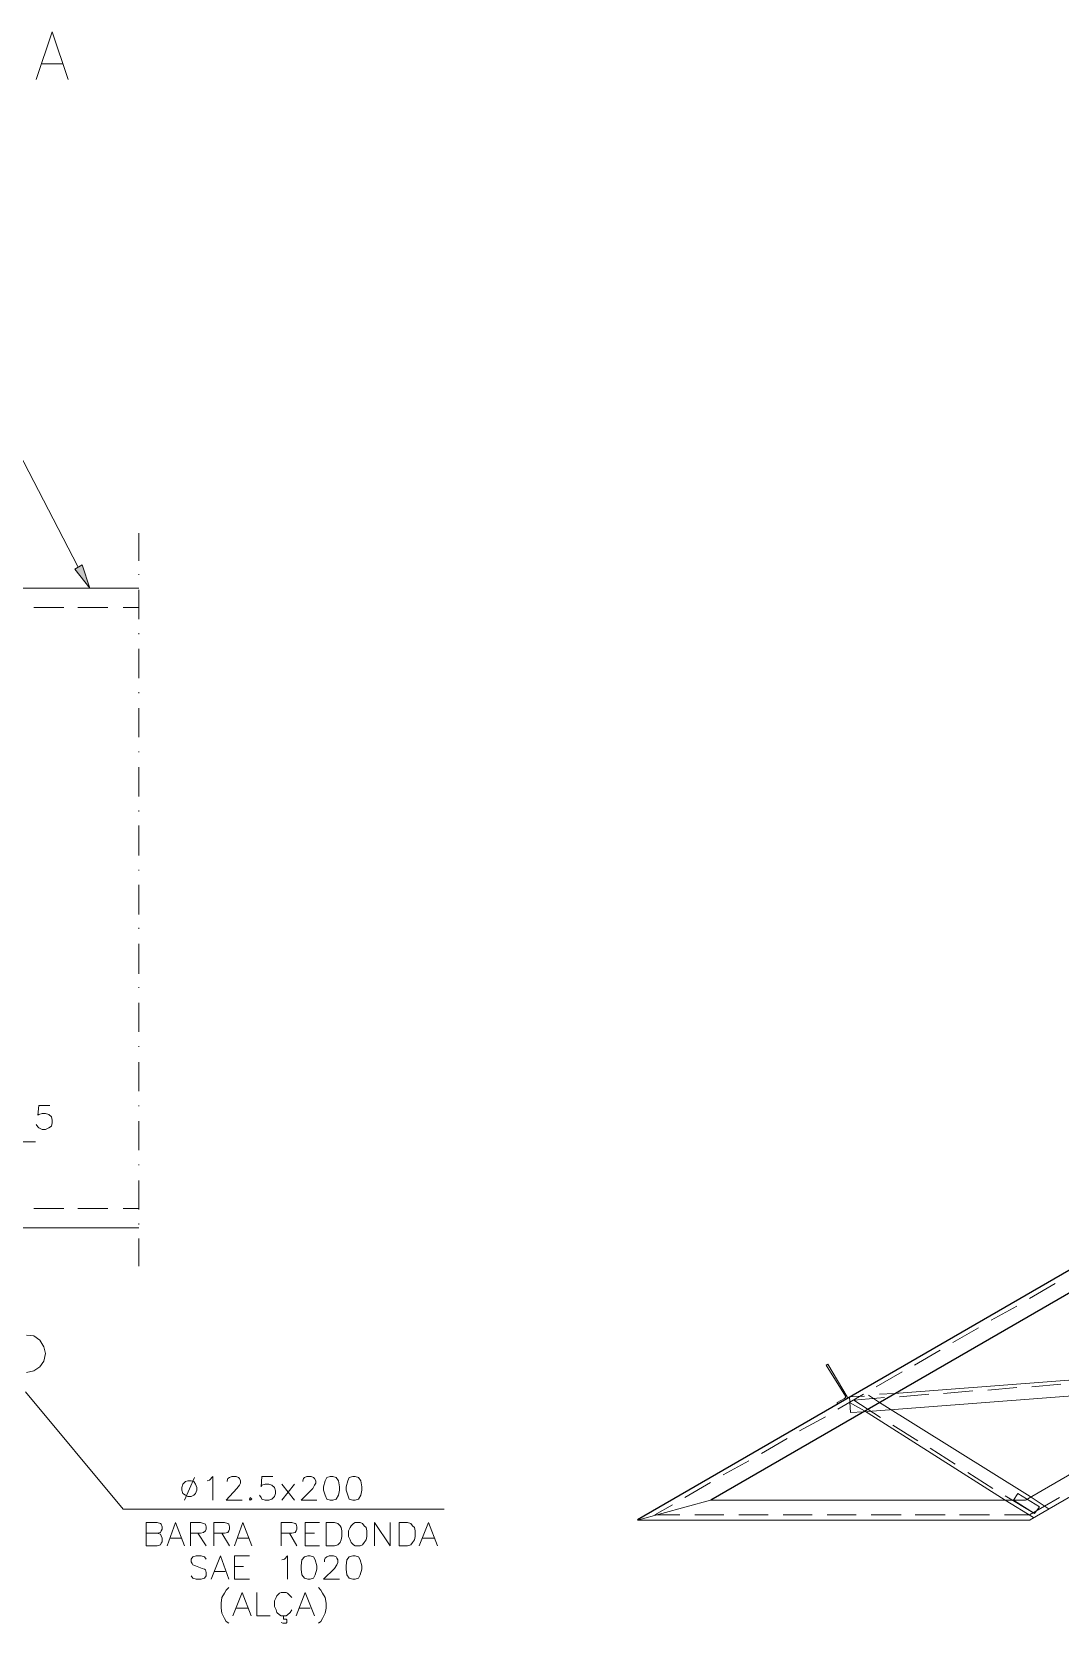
# Model space of a CAD drawing. Header units: millimetres. Extents: x 8 to 1677, y 56 to 1181.
# Drawn here: x 988.6 to 1093.2, y 326.8 to 488.6 of the extents above; entities that cross this region are included whole.
import ezdxf

# ---------------------------------------------------------------- set-up
doc = ezdxf.new("R2010")
doc.units = ezdxf.units.MM
doc.header["$MEASUREMENT"] = 0
doc.layers.get('0').update_dxf_attribs({"linetype": 'CONTINUOUS'})

msp = doc.modelspace()

# ---------------------------------------------------------------- hatches: boundary and pattern name
at = {"true_color": 0x000007}
msp.add_hatch(color=7, dxfattribs=at).paths.add_polyline_path([(993.71, 434.42), (994.47, 432.05), (992.95, 433.99)])

# ---------------------------------------------------------------- linework, layer by layer
at = {"color": 7, "linetype": 'Continuous', "lineweight": 9, "true_color": 0x000007}
for points in [[(989.04, 483.8), (990.66, 488.63), (992.29, 483.8)], [(991.76, 485.39), (989.64, 485.39), (989.64, 485.39)]]:
    msp.add_lwpolyline(points, dxfattribs=at)
at = {"color": 9, "linetype": 'Continuous', "lineweight": -2, "true_color": 0xbababa}
for points in [[(1313.71, 487.18), (1057.65, 339.32), (1057.65, 339.32)], [(1279.44, 469.75), (1050.21, 337.3), (1050.21, 337.3)]]:
    msp.add_lwpolyline(points, dxfattribs=at)
at = {"color": 9, "linetype": 'Continuous', "lineweight": 9, "true_color": 0xbababa}
for points in [[(1089.67, 339.32), (1110.57, 351.42), (1110.64, 351.52), (1114.31, 353.54), (1117.59, 355.49), (1129.69, 362.44), (1141.63, 369.32), (1141.83, 369.49), (1146.07, 371.93), (1150.53, 374.48), (1176.53, 389.53), (1184.41, 394.03), (1194.66, 399.95), (1219.57, 414.37), (1244.21, 428.6), (1253.84, 434.19), (1263.86, 439.94), (1300.25, 460.95), (1321.68, 473.29)], [(1090.16, 337.3), (1116.23, 352.38), (1150.86, 372.36), (1185.53, 392.34), (1254.8, 432.4), (1324.13, 472.36)]]:
    msp.add_lwpolyline(points, dxfattribs=at)
at = {"color": 7, "linetype": 'Continuous', "lineweight": 5, "true_color": 0x000007}
for points in [[(993.28, 434.25), (981.25, 457.38), (981.25, 457.38)], [(960.84, 375.74), (988.96, 375.74), (988.96, 375.74)], [(987.95, 350.33), (997.86, 338.39), (997.86, 338.39)], [(997.86, 338.39), (1030.54, 338.39), (1030.54, 338.39)]]:
    msp.add_lwpolyline(points, dxfattribs=at)
at = {"color": 7, "linetype": 'Continuous', "lineweight": 20, "true_color": 0x000007}
for points in [[(999.46, 437.64), (999.46, 434.85), (999.46, 434.85)], [(999.46, 433.41), (999.46, 433.49), (999.46, 433.49)], [(999.46, 432.05), (929.68, 432.05), (929.68, 432.05)], [(999.46, 431.87), (999.46, 428.91), (999.46, 428.91)], [(991.84, 430.1), (988.8, 430.1), (988.8, 430.1)], [(996.32, 430.1), (993.28, 430.1), (993.28, 430.1)], [(999.46, 430.1), (997.86, 430.1), (997.86, 430.1)], [(999.46, 427.39), (999.46, 427.47), (999.46, 427.47)], [(999.46, 425.87), (999.46, 422.91), (999.46, 422.91)], [(999.46, 421.39), (999.46, 421.47), (999.46, 421.47)], [(999.46, 419.85), (999.46, 416.89), (999.46, 416.89)], [(999.46, 415.37), (999.46, 415.45), (999.46, 415.45)], [(999.46, 413.84), (999.46, 410.88), (999.46, 410.88)], [(999.46, 409.36), (999.46, 409.44), (999.46, 409.44)], [(999.46, 407.92), (999.46, 404.86), (999.46, 404.86)], [(999.46, 403.34), (999.46, 403.42), (999.46, 403.42)], [(999.46, 401.9), (999.46, 398.86), (999.46, 398.86)], [(999.46, 397.42), (999.46, 397.5), (999.46, 397.5)], [(999.46, 395.88), (999.46, 392.84), (999.46, 392.84)], [(999.46, 391.4), (999.46, 391.48), (999.46, 391.48)], [(999.46, 389.88), (999.46, 386.92), (999.46, 386.92)], [(999.46, 385.4), (999.46, 385.48), (999.46, 385.48)], [(999.46, 383.86), (999.46, 380.9), (999.46, 380.9)], [(989.04, 377.51), (989.21, 377.26), (989.31, 377.18), (989.64, 377.01), (989.97, 377.01), (990.32, 377.18), (990.57, 377.34), (990.65, 377.69), (990.65, 377.94), (990.57, 378.28), (990.32, 378.53), (989.97, 378.62), (989.64, 378.62), (989.31, 378.53), (989.21, 378.45), (989.31, 379.46), (990.4, 379.46)], [(999.46, 379.38), (999.46, 379.46), (999.46, 379.46)], [(999.46, 377.85), (999.46, 374.89), (999.46, 374.89)], [(999.46, 373.37), (999.46, 373.46), (999.46, 373.46)], [(999.46, 371.83), (999.46, 368.87), (999.46, 368.87)], [(991.84, 368.96), (988.8, 368.96), (988.8, 368.96)], [(996.32, 368.96), (993.28, 368.96), (993.28, 368.96)], [(999.46, 368.96), (997.86, 368.96), (997.86, 368.96)], [(999.46, 367.35), (999.46, 367.43), (999.46, 367.43)], [(999.46, 367.02), (854.83, 367.02), (854.83, 367.02)], [(999.46, 365.91), (999.46, 363.12), (999.46, 363.12)], [(988.04, 352.28), (988.8, 352.45), (989.39, 352.88), (989.8, 353.46), (989.97, 354.22), (989.8, 354.9), (989.39, 355.58), (988.8, 356.01), (988.04, 356.09)], [(1004.13, 339.32), (1005.14, 341.62), (1005.14, 341.62)], [(1007.01, 339.32), (1007.01, 341.7), (1006.66, 341.35), (1006.41, 341.27)], [(1008.44, 341.19), (1008.44, 341.27), (1008.53, 341.52), (1008.69, 341.62), (1008.94, 341.7), (1009.37, 341.7), (1009.62, 341.62), (1009.7, 341.52), (1009.8, 341.27), (1009.8, 341.02), (1009.7, 340.84), (1009.45, 340.51), (1008.36, 339.32), (1009.97, 339.32)], [(1011.74, 339.83), (1011.92, 339.58), (1012, 339.4), (1012.33, 339.32), (1012.68, 339.32), (1013.01, 339.4), (1013.26, 339.67), (1013.36, 340), (1013.36, 340.26), (1013.26, 340.59), (1013.01, 340.84), (1012.68, 340.94), (1012.33, 340.94), (1012, 340.84), (1011.92, 340.67), (1012, 341.7), (1013.09, 341.7)], [(1016.15, 341.19), (1016.15, 341.27), (1016.23, 341.52), (1016.32, 341.62), (1016.57, 341.7), (1017, 341.7), (1017.24, 341.62), (1017.33, 341.52), (1017.49, 341.27), (1017.49, 341.02), (1017.33, 340.84), (1017.16, 340.51), (1015.97, 339.32), (1017.59, 339.32)], [(1014.03, 339.32), (1015.29, 340.94), (1015.29, 340.94)], [(1014.03, 340.94), (1015.29, 339.32), (1015.29, 339.32)], [(1000.22, 334.67), (1000.22, 337.04), (1001.33, 337.04), (1001.66, 336.95), (1001.75, 336.87), (1001.83, 336.61), (1001.83, 336.36), (1001.75, 336.19), (1001.66, 336.03), (1001.33, 335.94)], [(1002.34, 334.67), (1003.19, 337.04), (1004.13, 334.67)], [(1004.71, 334.67), (1004.71, 337.04), (1005.73, 337.04), (1006.06, 336.95), (1006.24, 336.87), (1006.33, 336.61), (1006.33, 336.36), (1006.24, 336.19), (1006.06, 336.03), (1005.73, 335.94), (1004.71, 335.94)], [(1007.09, 334.67), (1007.09, 337.04), (1008.18, 337.04), (1008.53, 336.95), (1008.61, 336.87), (1008.69, 336.61), (1008.69, 336.36), (1008.61, 336.19), (1008.53, 336.03), (1008.18, 335.94), (1007.09, 335.94)], [(1009.21, 334.67), (1010.05, 337.04), (1010.98, 334.67)], [(1013.94, 334.67), (1013.94, 337.04), (1015.04, 337.04), (1015.37, 336.95), (1015.47, 336.87), (1015.56, 336.61), (1015.56, 336.36), (1015.47, 336.19), (1015.37, 336.03), (1015.04, 335.94), (1013.94, 335.94)], [(1016.4, 334.67), (1016.4, 337.04), (1017.84, 337.04)], [(1023.43, 334.67), (1023.43, 337.04), (1025.03, 334.67), (1025.03, 337.04)], [(1027.99, 334.67), (1028.94, 337.04), (1029.86, 334.67)], [(1000.22, 335.94), (1001.33, 335.94), (1001.66, 335.84), (1001.75, 335.68), (1001.83, 335.43), (1001.83, 335.08), (1001.75, 334.92), (1001.66, 334.75), (1001.33, 334.67), (1000.22, 334.67)], [(1003.78, 335.43), (1002.67, 335.43), (1002.67, 335.43)], [(1005.47, 335.94), (1006.33, 334.67), (1006.33, 334.67)], [(1007.93, 335.94), (1008.69, 334.67), (1008.69, 334.67)], [(1010.64, 335.43), (1009.54, 335.43), (1009.54, 335.43)], [(1014.8, 335.94), (1015.56, 334.67), (1015.56, 334.67)], [(1017.33, 335.94), (1016.4, 335.94), (1016.4, 335.94)], [(1029.53, 335.43), (1028.34, 335.43), (1028.34, 335.43)], [(1004.79, 331.61), (1004.97, 331.36), (1005.3, 331.28), (1005.81, 331.28), (1006.15, 331.36), (1006.33, 331.61), (1006.33, 331.96), (1006.24, 332.21), (1006.15, 332.29), (1005.9, 332.37), (1005.22, 332.64), (1004.97, 332.72), (1004.89, 332.88), (1004.79, 333.05), (1004.79, 333.31), (1004.97, 333.56), (1005.3, 333.65), (1005.81, 333.65), (1006.15, 333.56), (1006.33, 333.31)], [(1006.82, 331.28), (1007.77, 333.65), (1008.61, 331.28)], [(1009.21, 331.28), (1009.21, 333.65), (1010.73, 333.65)], [(1014.61, 331.28), (1014.61, 333.65), (1014.28, 333.31), (1014.03, 333.23)], [(1016.4, 334.67), (1017.84, 334.67), (1017.84, 334.67)], [(1018.35, 333.05), (1018.35, 333.23), (1018.43, 333.4), (1018.6, 333.56), (1018.85, 333.65), (1019.28, 333.65), (1019.53, 333.56), (1019.61, 333.4), (1019.71, 333.23), (1019.71, 332.97), (1019.61, 332.72), (1019.36, 332.37), (1018.27, 331.28), (1019.87, 331.28)], [(1008.26, 332.04), (1007.17, 332.04), (1007.17, 332.04)], [(1010.13, 332.55), (1009.21, 332.55), (1009.21, 332.55)], [(1008.61, 326.8), (1008.36, 326.96), (1008.18, 327.29), (1007.93, 327.81), (1007.85, 328.32), (1007.85, 328.82), (1007.93, 329.41), (1008.18, 329.84), (1008.36, 330.17), (1008.61, 330.44)], [(1009.21, 331.28), (1010.73, 331.28), (1010.73, 331.28)], [(1017.76, 326.8), (1018, 326.96), (1018.17, 327.29), (1018.43, 327.81), (1018.52, 328.32), (1018.52, 328.82), (1018.43, 329.41), (1018.17, 329.84), (1018, 330.17), (1017.76, 330.44)], [(1009.02, 327.56), (1009.97, 329.92), (1010.89, 327.56)], [(1012.84, 327.56), (1011.49, 327.56), (1011.49, 329.92)], [(1015.04, 328.14), (1014.88, 327.89), (1014.61, 327.64), (1014.45, 327.56), (1013.94, 327.56), (1013.77, 327.64), (1013.52, 327.89), (1013.44, 328.14), (1013.26, 328.49), (1013.26, 329.08), (1013.44, 329.41), (1013.52, 329.59), (1013.77, 329.84), (1013.94, 329.92), (1014.45, 329.92), (1014.61, 329.84), (1014.88, 329.59), (1015.04, 329.41)], [(1015.47, 327.56), (1016.4, 329.92), (1017.33, 327.56)], [(1010.56, 328.32), (1009.37, 328.32), (1009.37, 328.32)], [(1013.94, 326.88), (1014.12, 326.8), (1014.45, 326.8), (1014.53, 326.88), (1014.53, 327.13), (1014.45, 327.21), (1014.2, 327.21), (1014.2, 327.56)], [(1016.91, 328.32), (1015.8, 328.32), (1015.8, 328.32)]]:
    msp.add_lwpolyline(points, dxfattribs=at)
at = {"color": 7, "linetype": 'Continuous', "lineweight": 5, "true_color": 0x000007}
msp.add_lwpolyline([(993.71, 434.42), (994.47, 432.05), (992.95, 433.99)], close=True, dxfattribs=at)
at = {"color": 9, "linetype": 'Continuous', "lineweight": 20, "true_color": 0xbababa}
for points in [[(1090.07, 359.81), (1092.7, 361.35), (1092.7, 361.35)], [(1086.18, 357.61), (1088.81, 359.05), (1088.81, 359.05)], [(1082.28, 355.33), (1084.91, 356.85), (1084.91, 356.85)], [(1078.39, 353.05), (1081, 354.57), (1081, 354.57)], [(1069.57, 353.13), (1069.41, 353.05), (1069.41, 353.05)], [(1069.41, 353.05), (1071.36, 349.9), (1071.36, 349.9)], [(1071.53, 349.82), (1069.57, 353.13), (1069.57, 353.13)], [(1113.19, 352.96), (1076.35, 350.17), (1076.35, 350.17)], [(1074.49, 350.85), (1077.12, 352.37), (1077.12, 352.37)], [(1070.52, 349.23), (1071.28, 349.66), (1071.28, 349.66)], [(1071.44, 349.57), (1070.52, 349.06), (1070.52, 349.06)], [(1070.6, 348.55), (1073.21, 350.09), (1073.21, 350.09)], [(1071.28, 349.66), (1071.36, 349.74), (1071.36, 349.82), (1071.36, 349.9)], [(1071.44, 349.57), (1071.53, 349.66), (1071.53, 349.74), (1071.53, 349.82)], [(1073.31, 349.9), (1071.77, 349.82), (1071.77, 349.82)], [(1071.77, 349.82), (1071.87, 348.22), (1071.87, 348.22)], [(1075.33, 349.74), (1072.2, 349.49), (1072.2, 349.49)], [(1109.98, 351.09), (1073.21, 348.3), (1073.21, 348.3)], [(1076.35, 350.17), (1074.83, 350.09), (1074.83, 350.09)], [(1079.83, 350.09), (1076.87, 349.82), (1076.87, 349.82)], [(1084.31, 350.42), (1081.35, 350.17), (1081.35, 350.17)], [(1088.81, 350.76), (1085.83, 350.5), (1085.83, 350.5)], [(1093.29, 351.09), (1090.33, 350.85), (1090.33, 350.85)], [(1070.52, 349.06), (1070.52, 349.23), (1070.52, 349.23)], [(1071.77, 349.23), (1073.31, 348.38), (1073.31, 348.38)], [(1072.2, 349.49), (1074.92, 347.7), (1074.92, 347.7)], [(1073.31, 348.38), (1087.62, 339.32), (1087.62, 339.32)], [(1074.83, 349.23), (1090.15, 339.67), (1090.15, 339.67)], [(1066.7, 346.35), (1069.33, 347.79), (1069.33, 347.79)], [(1076.19, 346.94), (1078.72, 345.34), (1078.72, 345.34)], [(1062.81, 344.06), (1065.42, 345.59), (1065.42, 345.59)], [(1058.91, 341.87), (1061.54, 343.3), (1061.54, 343.3)], [(1079.99, 344.58), (1082.54, 342.96), (1082.54, 342.96)], [(1083.8, 342.11), (1086.34, 340.51), (1086.34, 340.51)], [(1055.02, 339.58), (1057.63, 341.1), (1057.63, 341.1)], [(1050.19, 337.28), (1057.63, 339.32), (1057.63, 339.32)], [(1051.96, 337.8), (1053.75, 338.82), (1053.75, 338.82)], [(1057.63, 339.32), (1089.65, 339.32), (1089.65, 339.32)], [(1087.62, 339.75), (1090.41, 338.06), (1090.41, 338.06)], [(1087.62, 339.32), (1090.5, 337.55), (1090.5, 337.55)], [(1090.07, 337.8), (1093.13, 339.58), (1093.13, 339.58)], [(1050.19, 337.28), (1090.15, 337.28), (1090.15, 337.28)], [(1051.96, 337.8), (1054.51, 337.8), (1054.51, 337.8)], [(1056.03, 337.8), (1058.99, 337.8), (1058.99, 337.8)], [(1060.51, 337.8), (1063.49, 337.8), (1063.49, 337.8)], [(1065.01, 337.8), (1067.97, 337.8), (1067.97, 337.8)], [(1069.49, 337.8), (1072.45, 337.8), (1072.45, 337.8)], [(1073.99, 337.8), (1077.03, 337.8), (1077.03, 337.8)], [(1078.47, 337.8), (1081.51, 337.8), (1081.51, 337.8)], [(1082.95, 337.8), (1086.01, 337.8), (1086.01, 337.8)], [(1087.54, 337.8), (1090.07, 337.8), (1090.07, 337.8)]]:
    msp.add_lwpolyline(points, dxfattribs=at)
at = {"color": 9, "linetype": 'Continuous', "lineweight": 5, "true_color": 0xbababa}
for points in [[(1073.72, 349.99), (1074.83, 349.23), (1074.83, 349.23)], [(1073.21, 348.3), (1071.87, 348.22), (1071.87, 348.22)], [(1090.15, 339.67), (1092.1, 338.39), (1092.1, 338.39)]]:
    msp.add_lwpolyline(points, dxfattribs=at)
at = {"color": 7, "linetype": 'Continuous', "lineweight": 20, "true_color": 0x000007}
for points in [[(1018.95, 341.7), (1019.2, 341.7), (1019.53, 341.62), (1019.79, 341.27), (1019.87, 340.67), (1019.87, 340.34), (1019.79, 339.83), (1019.53, 339.4), (1019.2, 339.32), (1018.95, 339.32), (1018.6, 339.4), (1018.43, 339.83), (1018.27, 340.34), (1018.27, 340.67), (1018.43, 341.27), (1018.6, 341.62)], [(1021.23, 341.7), (1021.48, 341.7), (1021.82, 341.62), (1022.07, 341.27), (1022.16, 340.67), (1022.16, 340.34), (1022.07, 339.83), (1021.82, 339.4), (1021.48, 339.32), (1021.23, 339.32), (1020.88, 339.4), (1020.72, 339.83), (1020.55, 340.34), (1020.55, 340.67), (1020.72, 341.27), (1020.88, 341.62)], [(1004.46, 341.27), (1004.79, 341.27), (1005.05, 341.19), (1005.22, 340.94), (1005.38, 340.59), (1005.38, 340.34), (1005.22, 340), (1005.05, 339.83), (1004.79, 339.67), (1004.46, 339.67), (1004.21, 339.83), (1003.95, 340), (1003.86, 340.34), (1003.86, 340.59), (1003.95, 340.94), (1004.21, 341.19)], [(1010.81, 339.58), (1010.98, 339.4), (1010.81, 339.32), (1010.73, 339.4)], [(1018.52, 334.67), (1018.52, 337.04), (1019.36, 337.04), (1019.71, 336.95), (1019.96, 336.71), (1020.04, 336.52), (1020.12, 336.19), (1020.12, 335.6), (1020.04, 335.27), (1019.96, 335), (1019.71, 334.75), (1019.36, 334.67)], [(1021.48, 337.04), (1021.99, 337.04), (1022.24, 336.95), (1022.4, 336.71), (1022.59, 336.52), (1022.67, 336.19), (1022.67, 335.6), (1022.59, 335.27), (1022.4, 335), (1022.24, 334.75), (1021.99, 334.67), (1021.48, 334.67), (1021.31, 334.75), (1021.06, 335), (1020.96, 335.27), (1020.8, 335.6), (1020.8, 336.19), (1020.96, 336.52), (1021.06, 336.71), (1021.31, 336.95)], [(1025.96, 334.67), (1025.96, 337.04), (1026.82, 337.04), (1027.15, 336.95), (1027.32, 336.71), (1027.5, 336.52), (1027.58, 336.19), (1027.58, 335.6), (1027.5, 335.27), (1027.32, 335), (1027.15, 334.75), (1026.82, 334.67)], [(1016.65, 333.65), (1016.91, 333.65), (1017.24, 333.56), (1017.41, 333.23), (1017.59, 332.64), (1017.59, 332.29), (1017.41, 331.71), (1017.24, 331.36), (1016.91, 331.28), (1016.65, 331.28), (1016.32, 331.36), (1016.05, 331.71), (1015.97, 332.29), (1015.97, 332.64), (1016.05, 333.23), (1016.32, 333.56)], [(1021.23, 333.65), (1021.48, 333.65), (1021.82, 333.56), (1021.99, 333.23), (1022.16, 332.64), (1022.16, 332.29), (1021.99, 331.71), (1021.82, 331.36), (1021.48, 331.28), (1021.23, 331.28), (1020.88, 331.36), (1020.63, 331.71), (1020.55, 332.29), (1020.55, 332.64), (1020.63, 333.23), (1020.88, 333.56)]]:
    msp.add_lwpolyline(points, close=True, dxfattribs=at)
at = {"color": 9, "linetype": 'Continuous', "lineweight": 20, "true_color": 0xbababa}
msp.add_lwpolyline([(1088.46, 339.32), (1088.89, 340), (1091.09, 338.64), (1090.58, 337.96)], close=True, dxfattribs=at)

doc.saveas('drawing.dxf')
